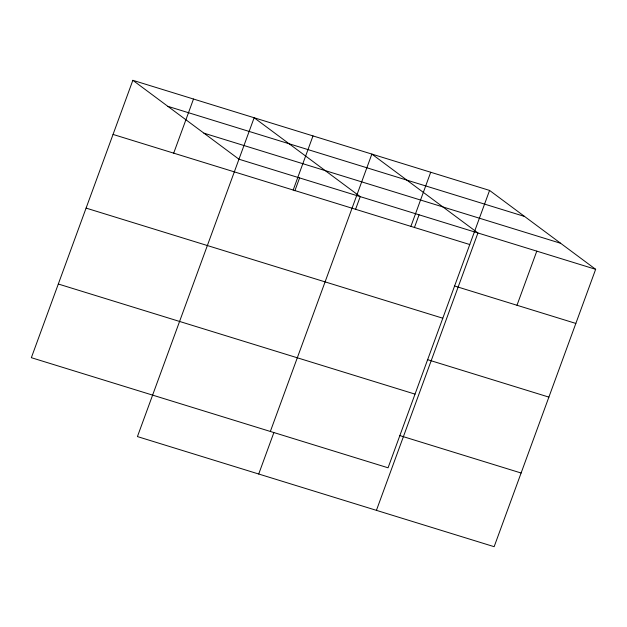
<?xml version="1.0" encoding="UTF-8"?>
<svg xmlns="http://www.w3.org/2000/svg" width="627" height="627" viewBox="0 0 627 627"><rect width="100%" height="100%" fill="white"/><g stroke="black" fill="none" stroke-linecap="round" stroke-linejoin="round"><path stroke-width="0.94" d="M132.853 80.311L31.35 357.688L388.066 467.797L489.569 190.42L132.853 80.311L238.934 159.203L595.65 269.312L494.147 546.689L137.431 436.58L254.139 117.751L360.219 196.635L355.517 209.481M173.695 153.145L193.5 99.027M293.193 190.036L312.998 135.918M294.878 190.757L299.581 177.919M270.347 431.462L371.858 154.085L477.931 232.978L376.427 510.354M258.716 474.02L273.834 432.685M410.904 226.371L430.71 172.253M414.376 227.648L419.079 214.81M516.985 305.263L536.79 251.145M167.864 106.339L524.58 216.456M203.932 133.167L560.64 243.276M113.048 134.429L469.764 244.538M454.395 285.943L575.845 323.43M86.087 208.101L442.803 318.218M427.434 359.616L548.884 397.11M58.311 284.015L415.027 394.124M399.65 435.522L521.108 473.017M489.569 190.42L595.65 269.312"/></g></svg>
